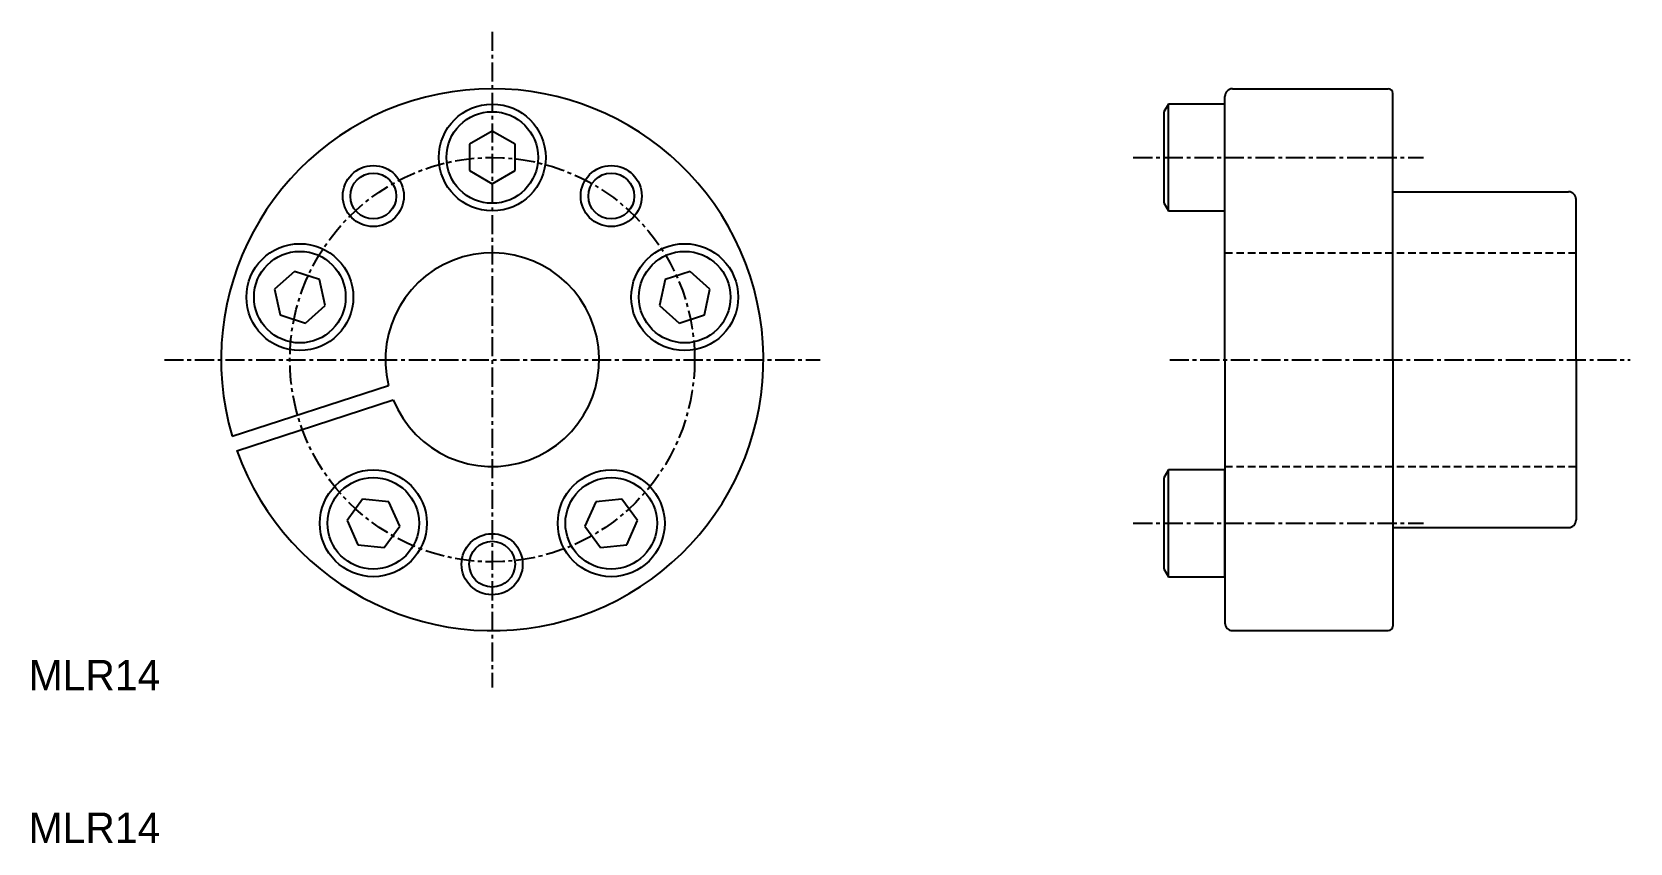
# Model space of a CAD drawing. Extents: x 10 to 115, y 10 to 63.
import ezdxf

# ---------------------------------------------------------------- set-up
doc = ezdxf.new("R2010")
doc.units = 0
doc.linetypes.add('CENTER', pattern=[2, 1.25, -0.25, 0.25, -0.25])
doc.linetypes.add('DASHED', pattern=[0.75, 0.5, -0.25])
doc.layers.get('0').update_dxf_attribs({"linetype": 'CONTINUOUS'})
doc.layers.add('CENTER', color=1, linetype='CENTER')

msp = doc.modelspace()

# ---------------------------------------------------------------- linework, layer by layer
at = {"color": 7, "linetype": 'CONTINUOUS'}
for p, q in [((88.33, 41.67), (88.33, 58.92)), ((88.83, 59.42), (99.03, 59.42)), ((99.33, 41.67), (99.33, 59.12)), ((84.63, 58.42), (84.33, 57.9)), ((84.33, 57.9), (84.33, 51.94)), ((88.33, 58.42), (84.63, 58.42)), ((84.63, 51.42), (84.63, 58.42)), ((88.33, 51.42), (88.33, 58.42)), ((99.33, 52.67), (110.83, 52.67)), ((84.33, 51.94), (84.63, 51.42)), ((84.63, 51.42), (88.33, 51.42)), ((111.33, 41.67), (111.33, 52.17)), ((88.33, 41.67), (88.33, 24.42)), ((99.33, 41.67), (99.33, 24.22)), ((111.33, 41.67), (111.33, 31.17)), ((23.33, 36.66), (33.57, 39.99)), ((23.64, 35.71), (33.88, 39.04)), ((84.63, 34.45), (84.33, 33.93)), ((84.33, 33.93), (84.33, 27.97)), ((88.33, 34.45), (84.63, 34.45)), ((84.63, 27.45), (84.63, 34.45)), ((88.33, 27.45), (88.33, 34.45)), ((99.33, 30.67), (110.83, 30.67)), ((84.33, 27.97), (84.63, 27.45)), ((84.63, 27.45), (88.33, 27.45)), ((88.83, 23.92), (99.03, 23.92))]:
    msp.add_line(p, q, dxfattribs=at)
at = {"color": 0}
for p, q in [((40.36, 56.65), (38.86, 55.79)), ((41.86, 55.79), (40.36, 56.65)), ((38.86, 55.79), (38.86, 54.06)), ((41.86, 54.06), (41.86, 55.79)), ((38.86, 54.06), (40.36, 53.19)), ((40.36, 53.19), (41.86, 54.06)), ((27.4, 47.46), (26.11, 46.3)), ((29.05, 46.93), (27.4, 47.46)), ((53.32, 47.46), (51.68, 46.93)), ((54.61, 46.3), (53.32, 47.46)), ((26.11, 46.3), (26.47, 44.61)), ((29.41, 45.23), (29.05, 46.93)), ((51.68, 46.93), (51.32, 45.23)), ((54.25, 44.61), (54.61, 46.3)), ((28.12, 44.07), (29.41, 45.23)), ((51.32, 45.23), (52.6, 44.07)), ((26.47, 44.61), (28.12, 44.07)), ((52.6, 44.07), (54.25, 44.61)), ((31.87, 32.53), (30.85, 31.13)), ((33.59, 32.35), (31.87, 32.53)), ((48.85, 32.53), (47.13, 32.35)), ((49.87, 31.13), (48.85, 32.53)), ((34.3, 30.77), (33.59, 32.35)), ((47.13, 32.35), (46.43, 30.77)), ((30.85, 31.13), (31.55, 29.55)), ((33.28, 29.37), (34.3, 30.77)), ((46.43, 30.77), (47.44, 29.37)), ((49.17, 29.55), (49.87, 31.13)), ((31.55, 29.55), (33.28, 29.37)), ((47.44, 29.37), (49.17, 29.55))]:
    msp.add_line(p, q, dxfattribs=at)
at = {"color": 3, "linetype": 'DASHED'}
for p, q in [((88.33, 48.67), (111.33, 48.67)), ((88.33, 34.67), (111.33, 34.67))]:
    msp.add_line(p, q, dxfattribs=at)
at = {"color": 0}
for centre, radius in [((40.36, 54.92), 3.5), ((40.36, 54.92), 3), ((27.76, 45.77), 3.5), ((52.96, 45.77), 3.5), ((27.76, 45.77), 3), ((52.96, 45.77), 3), ((32.57, 30.95), 3.5), ((32.57, 30.95), 3), ((48.15, 30.95), 3.5), ((48.15, 30.95), 3)]:
    msp.add_circle(centre, radius, dxfattribs=at)
at = {"color": 3, "linetype": 'CONTINUOUS'}
for centre in [(32.57, 52.39), (48.15, 52.39), (40.35, 28.27)]:
    msp.add_circle(centre, 2, dxfattribs=at)
at = {"color": 7, "linetype": 'CONTINUOUS'}
for centre in [(32.57, 52.39), (48.15, 52.39), (40.35, 28.27)]:
    msp.add_circle(centre, 1.5, dxfattribs=at)
for centre, radius, start, end in [((40.36, 41.67), 17.75, 199.6142, 196.3858), ((88.83, 58.92), 0.5, 90, 180), ((99.03, 59.12), 0.3, 0, 90), ((110.83, 52.17), 0.5, 0, 90), ((40.36, 41.67), 7, 202.096, 193.904), ((110.83, 31.17), 0.5, 270, 0), ((88.83, 24.42), 0.5, 180, 270), ((99.03, 24.22), 0.3, 270, 0)]:
    msp.add_arc(centre, radius, start, end, dxfattribs=at)
at = {"layer": 'CENTER', "color": 1, "linetype": 'CENTER'}
for p, q in [((40.36, 63.15), (40.36, 20.2)), ((82.33, 54.92), (101.33, 54.92)), ((18.89, 41.67), (61.83, 41.67)), ((84.72, 41.67), (114.86, 41.67)), ((82.33, 30.95), (101.33, 30.95))]:
    msp.add_line(p, q, dxfattribs=at)
msp.add_circle((40.36, 41.67), 13.25, dxfattribs=at)

# ---------------------------------------------------------------- texts
at = {"color": 7, "linetype": 'CONTINUOUS'}
for p in [(10, 20), (10, 10)]:
    msp.add_text('MLR14', height=2, dxfattribs=at).set_placement(p)

doc.saveas('drawing.dxf')
